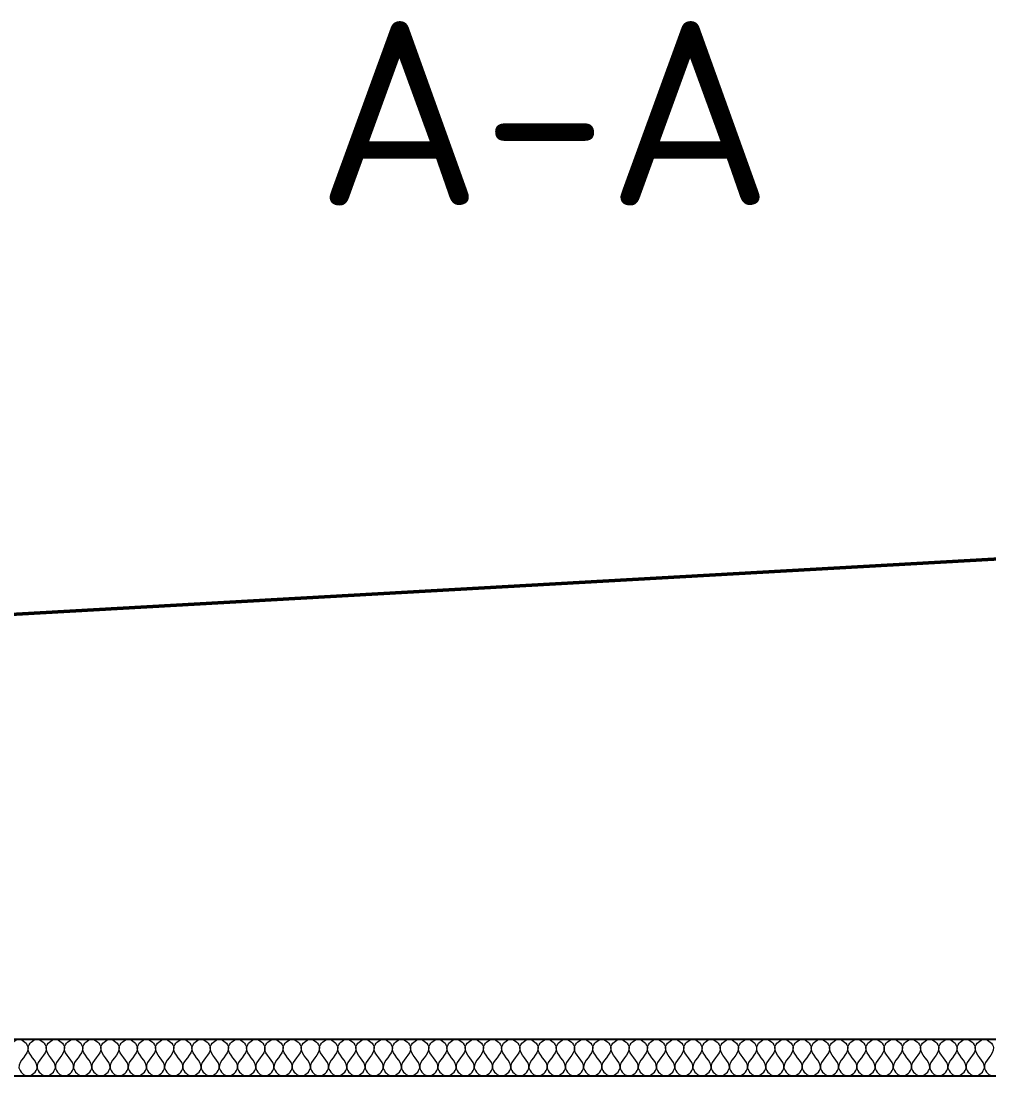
# Model space of a CAD drawing. Header units: metres. Extents: x 125 to 1179, y 511 to 749.
# Drawn here: x 966.9 to 1019.5, y 590.8 to 648.1 of the extents above; entities that cross this region are included whole.
import ezdxf

# ---------------------------------------------------------------- set-up
doc = ezdxf.new("R2010")
doc.units = ezdxf.units.M
doc.layers.add('Text18', color=8, linetype='Continuous', lineweight=18)
doc.styles.get("Standard").update_dxf_attribs({"font": 'arial.ttf'})

msp = doc.modelspace()

# ---------------------------------------------------------------- linework, layer by layer
at = {"lineweight": 50}
msp.add_line((1178.635, 627.829), (822.635, 607.829), dxfattribs=at)
for p, q in [((828.635, 592.829), (1172.635, 592.829)), ((830.635, 590.829), (1170.635, 590.829))]:
    msp.add_line(p, q)
at = {"layer": 'Text18', "color": 0, "ltscale": 0.5}
for points, knots in [([(966.28, 592.364), (966.31, 592.578), (966.775, 593.042), (967.66, 592.161), (966.378, 591.478), (967.049, 590.83), (967.27, 590.829)], [2.217326, 2.217326, 2.217326, 2.217326, 2.553667, 2.890008, 3.49416, 3.830501, 3.830501, 3.830501, 3.830501]), ([(967.27, 592.364), (967.3, 592.578), (967.765, 593.042), (968.651, 592.161), (967.368, 591.478), (968.039, 590.83), (968.261, 590.829)], [2.217326, 2.217326, 2.217326, 2.217326, 2.553667, 2.890008, 3.49416, 3.830501, 3.830501, 3.830501, 3.830501]), ([(968.261, 592.364), (968.29, 592.578), (968.756, 593.042), (969.641, 592.161), (968.358, 591.478), (969.029, 590.83), (969.251, 590.829)], [2.217326, 2.217326, 2.217326, 2.217326, 2.553667, 2.890008, 3.49416, 3.830501, 3.830501, 3.830501, 3.830501]), ([(969.251, 592.364), (969.281, 592.578), (969.746, 593.042), (970.631, 592.161), (969.348, 591.478), (970.019, 590.83), (970.241, 590.829)], [2.217326, 2.217326, 2.217326, 2.217326, 2.553667, 2.890008, 3.49416, 3.830501, 3.830501, 3.830501, 3.830501]), ([(970.241, 592.364), (970.271, 592.578), (970.736, 593.042), (971.621, 592.161), (970.339, 591.478), (971.01, 590.83), (971.232, 590.829)], [2.217326, 2.217326, 2.217326, 2.217326, 2.553667, 2.890008, 3.49416, 3.830501, 3.830501, 3.830501, 3.830501]), ([(971.232, 592.364), (971.261, 592.578), (971.726, 593.042), (972.612, 592.161), (971.329, 591.478), (972, 590.83), (972.222, 590.829)], [2.217326, 2.217326, 2.217326, 2.217326, 2.553667, 2.890008, 3.49416, 3.830501, 3.830501, 3.830501, 3.830501]), ([(972.222, 592.364), (972.251, 592.578), (972.717, 593.042), (973.602, 592.161), (972.319, 591.478), (972.99, 590.83), (973.212, 590.829)], [2.217326, 2.217326, 2.217326, 2.217326, 2.553667, 2.890008, 3.49416, 3.830501, 3.830501, 3.830501, 3.830501]), ([(973.212, 592.364), (973.242, 592.578), (973.707, 593.042), (974.592, 592.161), (973.309, 591.478), (973.98, 590.83), (974.202, 590.829)], [2.217326, 2.217326, 2.217326, 2.217326, 2.553667, 2.890008, 3.49416, 3.830501, 3.830501, 3.830501, 3.830501]), ([(974.202, 592.364), (974.232, 592.578), (974.697, 593.042), (975.582, 592.161), (974.3, 591.478), (974.971, 590.83), (975.193, 590.829)], [2.217326, 2.217326, 2.217326, 2.217326, 2.553667, 2.890008, 3.49416, 3.830501, 3.830501, 3.830501, 3.830501]), ([(975.193, 592.364), (975.222, 592.578), (975.687, 593.042), (976.573, 592.161), (975.29, 591.478), (975.961, 590.83), (976.183, 590.829)], [2.217326, 2.217326, 2.217326, 2.217326, 2.553667, 2.890008, 3.49416, 3.830501, 3.830501, 3.830501, 3.830501]), ([(976.183, 592.364), (976.212, 592.578), (976.678, 593.042), (977.563, 592.161), (976.28, 591.478), (976.951, 590.83), (977.173, 590.829)], [2.217326, 2.217326, 2.217326, 2.217326, 2.553667, 2.890008, 3.49416, 3.830501, 3.830501, 3.830501, 3.830501]), ([(977.173, 592.364), (977.203, 592.578), (977.668, 593.042), (978.553, 592.161), (977.27, 591.478), (977.941, 590.83), (978.163, 590.829)], [2.217326, 2.217326, 2.217326, 2.217326, 2.553667, 2.890008, 3.49416, 3.830501, 3.830501, 3.830501, 3.830501]), ([(978.163, 592.364), (978.193, 592.578), (978.658, 593.042), (979.544, 592.161), (978.261, 591.478), (978.932, 590.83), (979.154, 590.829)], [2.217326, 2.217326, 2.217326, 2.217326, 2.553667, 2.890008, 3.49416, 3.830501, 3.830501, 3.830501, 3.830501]), ([(979.154, 592.364), (979.183, 592.578), (979.648, 593.042), (980.534, 592.161), (979.251, 591.478), (979.922, 590.83), (980.144, 590.829)], [2.217326, 2.217326, 2.217326, 2.217326, 2.553667, 2.890008, 3.49416, 3.830501, 3.830501, 3.830501, 3.830501]), ([(980.144, 592.364), (980.173, 592.578), (980.639, 593.042), (981.524, 592.161), (980.241, 591.478), (980.912, 590.83), (981.134, 590.829)], [2.217326, 2.217326, 2.217326, 2.217326, 2.553667, 2.890008, 3.49416, 3.830501, 3.830501, 3.830501, 3.830501]), ([(981.134, 592.364), (981.164, 592.578), (981.629, 593.042), (982.514, 592.161), (981.231, 591.478), (981.902, 590.83), (982.124, 590.829)], [2.217326, 2.217326, 2.217326, 2.217326, 2.553667, 2.890008, 3.49416, 3.830501, 3.830501, 3.830501, 3.830501]), ([(982.124, 592.364), (982.154, 592.578), (982.619, 593.042), (983.505, 592.161), (982.222, 591.478), (982.893, 590.83), (983.115, 590.829)], [2.217326, 2.217326, 2.217326, 2.217326, 2.553667, 2.890008, 3.49416, 3.830501, 3.830501, 3.830501, 3.830501]), ([(983.115, 592.364), (983.144, 592.578), (983.609, 593.042), (984.495, 592.161), (983.212, 591.478), (983.883, 590.83), (984.105, 590.829)], [2.217326, 2.217326, 2.217326, 2.217326, 2.553667, 2.890008, 3.49416, 3.830501, 3.830501, 3.830501, 3.830501]), ([(984.105, 592.364), (984.134, 592.578), (984.6, 593.042), (985.485, 592.161), (984.202, 591.478), (984.873, 590.83), (985.095, 590.829)], [2.217326, 2.217326, 2.217326, 2.217326, 2.553667, 2.890008, 3.49416, 3.830501, 3.830501, 3.830501, 3.830501]), ([(985.095, 592.364), (985.125, 592.578), (985.59, 593.042), (986.475, 592.161), (985.193, 591.478), (985.863, 590.83), (986.085, 590.829)], [2.217326, 2.217326, 2.217326, 2.217326, 2.553667, 2.890008, 3.49416, 3.830501, 3.830501, 3.830501, 3.830501]), ([(986.085, 592.364), (986.115, 592.578), (986.58, 593.042), (987.466, 592.161), (986.183, 591.478), (986.854, 590.83), (987.076, 590.829)], [2.217326, 2.217326, 2.217326, 2.217326, 2.553667, 2.890008, 3.49416, 3.830501, 3.830501, 3.830501, 3.830501]), ([(987.076, 592.364), (987.105, 592.578), (987.57, 593.042), (988.456, 592.161), (987.173, 591.478), (987.844, 590.83), (988.066, 590.829)], [2.217326, 2.217326, 2.217326, 2.217326, 2.553667, 2.890008, 3.49416, 3.830501, 3.830501, 3.830501, 3.830501]), ([(988.066, 592.364), (988.095, 592.578), (988.561, 593.042), (989.446, 592.161), (988.163, 591.478), (988.834, 590.83), (989.056, 590.829)], [2.217326, 2.217326, 2.217326, 2.217326, 2.553667, 2.890008, 3.49416, 3.830501, 3.830501, 3.830501, 3.830501]), ([(989.056, 592.364), (989.086, 592.578), (989.551, 593.042), (990.436, 592.161), (989.154, 591.478), (989.824, 590.83), (990.046, 590.829)], [2.217326, 2.217326, 2.217326, 2.217326, 2.553667, 2.890008, 3.49416, 3.830501, 3.830501, 3.830501, 3.830501]), ([(990.046, 592.364), (990.076, 592.578), (990.541, 593.042), (991.427, 592.161), (990.144, 591.478), (990.815, 590.83), (991.037, 590.829)], [2.217326, 2.217326, 2.217326, 2.217326, 2.553667, 2.890008, 3.49416, 3.830501, 3.830501, 3.830501, 3.830501]), ([(991.037, 592.364), (991.066, 592.578), (991.531, 593.042), (992.417, 592.161), (991.134, 591.478), (991.805, 590.83), (992.027, 590.829)], [2.217326, 2.217326, 2.217326, 2.217326, 2.553667, 2.890008, 3.49416, 3.830501, 3.830501, 3.830501, 3.830501]), ([(992.027, 592.364), (992.056, 592.578), (992.522, 593.042), (993.407, 592.161), (992.124, 591.478), (992.795, 590.83), (993.017, 590.829)], [2.217326, 2.217326, 2.217326, 2.217326, 2.553667, 2.890008, 3.49416, 3.830501, 3.830501, 3.830501, 3.830501]), ([(993.017, 592.364), (993.047, 592.578), (993.512, 593.042), (994.397, 592.161), (993.115, 591.478), (993.785, 590.83), (994.007, 590.829)], [2.217326, 2.217326, 2.217326, 2.217326, 2.553667, 2.890008, 3.49416, 3.830501, 3.830501, 3.830501, 3.830501]), ([(994.007, 592.364), (994.037, 592.578), (994.502, 593.042), (995.388, 592.161), (994.105, 591.478), (994.776, 590.83), (994.998, 590.829)], [2.217326, 2.217326, 2.217326, 2.217326, 2.553667, 2.890008, 3.49416, 3.830501, 3.830501, 3.830501, 3.830501]), ([(994.998, 592.364), (995.027, 592.578), (995.492, 593.042), (996.378, 592.161), (995.095, 591.478), (995.766, 590.83), (995.988, 590.829)], [2.217326, 2.217326, 2.217326, 2.217326, 2.553667, 2.890008, 3.49416, 3.830501, 3.830501, 3.830501, 3.830501]), ([(995.988, 592.364), (996.017, 592.578), (996.483, 593.042), (997.368, 592.161), (996.085, 591.478), (996.756, 590.83), (996.978, 590.829)], [2.217326, 2.217326, 2.217326, 2.217326, 2.553667, 2.890008, 3.49416, 3.830501, 3.830501, 3.830501, 3.830501]), ([(996.978, 592.364), (997.008, 592.578), (997.473, 593.042), (998.358, 592.161), (997.076, 591.478), (997.746, 590.83), (997.968, 590.829)], [2.217326, 2.217326, 2.217326, 2.217326, 2.553667, 2.890008, 3.49416, 3.830501, 3.830501, 3.830501, 3.830501]), ([(997.968, 592.364), (997.998, 592.578), (998.463, 593.042), (999.349, 592.161), (998.066, 591.478), (998.737, 590.83), (998.959, 590.829)], [2.217326, 2.217326, 2.217326, 2.217326, 2.553667, 2.890008, 3.49416, 3.830501, 3.830501, 3.830501, 3.830501]), ([(998.959, 592.364), (998.988, 592.578), (999.453, 593.042), (1000.339, 592.161), (999.056, 591.478), (999.727, 590.83), (999.949, 590.829)], [2.217326, 2.217326, 2.217326, 2.217326, 2.553667, 2.890008, 3.49416, 3.830501, 3.830501, 3.830501, 3.830501]), ([(999.949, 592.364), (999.979, 592.578), (1000.444, 593.042), (1001.329, 592.161), (1000.046, 591.478), (1000.717, 590.83), (1000.939, 590.829)], [2.217326, 2.217326, 2.217326, 2.217326, 2.553667, 2.890008, 3.49416, 3.830501, 3.830501, 3.830501, 3.830501]), ([(1000.939, 592.364), (1000.969, 592.578), (1001.434, 593.042), (1002.319, 592.161), (1001.037, 591.478), (1001.707, 590.83), (1001.929, 590.829)], [2.217326, 2.217326, 2.217326, 2.217326, 2.553667, 2.890008, 3.49416, 3.830501, 3.830501, 3.830501, 3.830501]), ([(1001.929, 592.364), (1001.959, 592.578), (1002.424, 593.042), (1003.31, 592.161), (1002.027, 591.478), (1002.698, 590.83), (1002.92, 590.829)], [2.217326, 2.217326, 2.217326, 2.217326, 2.553667, 2.890008, 3.49416, 3.830501, 3.830501, 3.830501, 3.830501]), ([(1002.92, 592.364), (1002.949, 592.578), (1003.414, 593.042), (1004.3, 592.161), (1003.017, 591.478), (1003.688, 590.83), (1003.91, 590.829)], [2.217326, 2.217326, 2.217326, 2.217326, 2.553667, 2.890008, 3.49416, 3.830501, 3.830501, 3.830501, 3.830501]), ([(1003.91, 592.364), (1003.94, 592.578), (1004.405, 593.042), (1005.29, 592.161), (1004.007, 591.478), (1004.678, 590.83), (1004.9, 590.829)], [2.217326, 2.217326, 2.217326, 2.217326, 2.553667, 2.890008, 3.49416, 3.830501, 3.830501, 3.830501, 3.830501]), ([(1004.9, 592.364), (1004.93, 592.578), (1005.395, 593.042), (1006.28, 592.161), (1004.998, 591.478), (1005.668, 590.83), (1005.89, 590.829)], [2.217326, 2.217326, 2.217326, 2.217326, 2.553667, 2.890008, 3.49416, 3.830501, 3.830501, 3.830501, 3.830501]), ([(1005.89, 592.364), (1005.92, 592.578), (1006.385, 593.042), (1007.271, 592.161), (1005.988, 591.478), (1006.659, 590.83), (1006.881, 590.829)], [2.217326, 2.217326, 2.217326, 2.217326, 2.553667, 2.890008, 3.49416, 3.830501, 3.830501, 3.830501, 3.830501]), ([(1006.881, 592.364), (1006.91, 592.578), (1007.375, 593.042), (1008.261, 592.161), (1006.978, 591.478), (1007.649, 590.83), (1007.871, 590.829)], [2.217326, 2.217326, 2.217326, 2.217326, 2.553667, 2.890008, 3.49416, 3.830501, 3.830501, 3.830501, 3.830501]), ([(1007.871, 592.364), (1007.901, 592.578), (1008.366, 593.042), (1009.251, 592.161), (1007.968, 591.478), (1008.639, 590.83), (1008.861, 590.829)], [2.217326, 2.217326, 2.217326, 2.217326, 2.553667, 2.890008, 3.49416, 3.830501, 3.830501, 3.830501, 3.830501]), ([(1008.861, 592.364), (1008.891, 592.578), (1009.356, 593.042), (1010.241, 592.161), (1008.959, 591.478), (1009.63, 590.83), (1009.851, 590.829)], [2.217326, 2.217326, 2.217326, 2.217326, 2.553667, 2.890008, 3.49416, 3.830501, 3.830501, 3.830501, 3.830501]), ([(1009.851, 592.364), (1009.881, 592.578), (1010.346, 593.042), (1011.232, 592.161), (1009.949, 591.478), (1010.62, 590.83), (1010.842, 590.829)], [2.217326, 2.217326, 2.217326, 2.217326, 2.553667, 2.890008, 3.49416, 3.830501, 3.830501, 3.830501, 3.830501]), ([(1010.842, 592.364), (1010.871, 592.578), (1011.336, 593.042), (1012.222, 592.161), (1010.939, 591.478), (1011.61, 590.83), (1011.832, 590.829)], [2.217326, 2.217326, 2.217326, 2.217326, 2.553667, 2.890008, 3.49416, 3.830501, 3.830501, 3.830501, 3.830501]), ([(1011.832, 592.364), (1011.862, 592.578), (1012.327, 593.042), (1013.212, 592.161), (1011.929, 591.478), (1012.6, 590.83), (1012.822, 590.829)], [2.217326, 2.217326, 2.217326, 2.217326, 2.553667, 2.890008, 3.49416, 3.830501, 3.830501, 3.830501, 3.830501]), ([(1012.822, 592.364), (1012.852, 592.578), (1013.317, 593.042), (1014.202, 592.161), (1012.92, 591.478), (1013.591, 590.83), (1013.812, 590.829)], [2.217326, 2.217326, 2.217326, 2.217326, 2.553667, 2.890008, 3.49416, 3.830501, 3.830501, 3.830501, 3.830501]), ([(1013.812, 592.364), (1013.842, 592.578), (1014.307, 593.042), (1015.193, 592.161), (1013.91, 591.478), (1014.581, 590.83), (1014.803, 590.829)], [2.217326, 2.217326, 2.217326, 2.217326, 2.553667, 2.890008, 3.49416, 3.830501, 3.830501, 3.830501, 3.830501]), ([(1014.803, 592.364), (1014.832, 592.578), (1015.298, 593.042), (1016.183, 592.161), (1014.9, 591.478), (1015.571, 590.83), (1015.793, 590.829)], [2.217326, 2.217326, 2.217326, 2.217326, 2.553667, 2.890008, 3.49416, 3.830501, 3.830501, 3.830501, 3.830501]), ([(1015.793, 592.364), (1015.823, 592.578), (1016.288, 593.042), (1017.173, 592.161), (1015.89, 591.478), (1016.561, 590.83), (1016.783, 590.829)], [2.217326, 2.217326, 2.217326, 2.217326, 2.553667, 2.890008, 3.49416, 3.830501, 3.830501, 3.830501, 3.830501]), ([(1016.783, 592.364), (1016.813, 592.578), (1017.278, 593.042), (1018.163, 592.161), (1016.881, 591.478), (1017.552, 590.83), (1017.773, 590.829)], [2.217326, 2.217326, 2.217326, 2.217326, 2.553667, 2.890008, 3.49416, 3.830501, 3.830501, 3.830501, 3.830501]), ([(1017.773, 592.364), (1017.803, 592.578), (1018.268, 593.042), (1019.154, 592.161), (1017.871, 591.478), (1018.542, 590.83), (1018.764, 590.829)], [2.217326, 2.217326, 2.217326, 2.217326, 2.553667, 2.890008, 3.49416, 3.830501, 3.830501, 3.830501, 3.830501]), ([(1018.764, 592.364), (1018.793, 592.578), (1019.259, 593.042), (1020.144, 592.161), (1018.861, 591.478), (1019.532, 590.83), (1019.754, 590.829)], [2.217326, 2.217326, 2.217326, 2.217326, 2.553667, 2.890008, 3.49416, 3.830501, 3.830501, 3.830501, 3.830501]), ([(967.27, 590.829), (967.503, 590.832), (968.154, 591.476), (967.217, 591.981), (967.27, 592.364)], [1.2768335, 1.2768335, 1.2768335, 1.2768335, 1.6131741, 2.2173264, 2.2173264, 2.2173264, 2.2173264]), ([(968.261, 590.829), (968.493, 590.832), (969.144, 591.476), (968.208, 591.981), (968.261, 592.364)], [1.2768335, 1.2768335, 1.2768335, 1.2768335, 1.6131741, 2.2173264, 2.2173264, 2.2173264, 2.2173264]), ([(969.251, 590.829), (969.484, 590.832), (970.134, 591.476), (969.198, 591.981), (969.251, 592.364)], [1.2768335, 1.2768335, 1.2768335, 1.2768335, 1.6131741, 2.2173264, 2.2173264, 2.2173264, 2.2173264]), ([(970.241, 590.829), (970.474, 590.832), (971.125, 591.476), (970.188, 591.981), (970.241, 592.364)], [1.2768335, 1.2768335, 1.2768335, 1.2768335, 1.6131741, 2.2173264, 2.2173264, 2.2173264, 2.2173264]), ([(971.232, 590.829), (971.464, 590.832), (972.115, 591.476), (971.178, 591.981), (971.232, 592.364)], [1.2768335, 1.2768335, 1.2768335, 1.2768335, 1.6131741, 2.2173264, 2.2173264, 2.2173264, 2.2173264]), ([(972.222, 590.829), (972.454, 590.832), (973.105, 591.476), (972.169, 591.981), (972.222, 592.364)], [1.2768335, 1.2768335, 1.2768335, 1.2768335, 1.6131741, 2.2173264, 2.2173264, 2.2173264, 2.2173264]), ([(973.212, 590.829), (973.445, 590.832), (974.095, 591.476), (973.159, 591.981), (973.212, 592.364)], [1.2768335, 1.2768335, 1.2768335, 1.2768335, 1.6131741, 2.2173264, 2.2173264, 2.2173264, 2.2173264]), ([(974.202, 590.829), (974.435, 590.832), (975.086, 591.476), (974.149, 591.981), (974.202, 592.364)], [1.2768335, 1.2768335, 1.2768335, 1.2768335, 1.6131741, 2.2173264, 2.2173264, 2.2173264, 2.2173264]), ([(975.193, 590.829), (975.425, 590.832), (976.076, 591.476), (975.139, 591.981), (975.193, 592.364)], [1.2768335, 1.2768335, 1.2768335, 1.2768335, 1.6131741, 2.2173264, 2.2173264, 2.2173264, 2.2173264]), ([(976.183, 590.829), (976.415, 590.832), (977.066, 591.476), (976.13, 591.981), (976.183, 592.364)], [1.2768335, 1.2768335, 1.2768335, 1.2768335, 1.6131741, 2.2173264, 2.2173264, 2.2173264, 2.2173264]), ([(977.173, 590.829), (977.406, 590.832), (978.056, 591.476), (977.12, 591.981), (977.173, 592.364)], [1.2768335, 1.2768335, 1.2768335, 1.2768335, 1.6131741, 2.2173264, 2.2173264, 2.2173264, 2.2173264]), ([(978.163, 590.829), (978.396, 590.832), (979.047, 591.476), (978.11, 591.981), (978.163, 592.364)], [1.2768335, 1.2768335, 1.2768335, 1.2768335, 1.6131741, 2.2173264, 2.2173264, 2.2173264, 2.2173264]), ([(979.154, 590.829), (979.386, 590.832), (980.037, 591.476), (979.1, 591.981), (979.154, 592.364)], [1.2768335, 1.2768335, 1.2768335, 1.2768335, 1.6131741, 2.2173264, 2.2173264, 2.2173264, 2.2173264]), ([(980.144, 590.829), (980.377, 590.832), (981.027, 591.476), (980.091, 591.981), (980.144, 592.364)], [1.2768335, 1.2768335, 1.2768335, 1.2768335, 1.6131741, 2.2173264, 2.2173264, 2.2173264, 2.2173264]), ([(981.134, 590.829), (981.367, 590.832), (982.017, 591.476), (981.081, 591.981), (981.134, 592.364)], [1.2768335, 1.2768335, 1.2768335, 1.2768335, 1.6131741, 2.2173264, 2.2173264, 2.2173264, 2.2173264]), ([(982.124, 590.829), (982.357, 590.832), (983.008, 591.476), (982.071, 591.981), (982.124, 592.364)], [1.2768335, 1.2768335, 1.2768335, 1.2768335, 1.6131741, 2.2173264, 2.2173264, 2.2173264, 2.2173264]), ([(983.115, 590.829), (983.347, 590.832), (983.998, 591.476), (983.061, 591.981), (983.115, 592.364)], [1.2768335, 1.2768335, 1.2768335, 1.2768335, 1.6131741, 2.2173264, 2.2173264, 2.2173264, 2.2173264]), ([(984.105, 590.829), (984.338, 590.832), (984.988, 591.476), (984.052, 591.981), (984.105, 592.364)], [1.2768335, 1.2768335, 1.2768335, 1.2768335, 1.6131741, 2.2173264, 2.2173264, 2.2173264, 2.2173264]), ([(985.095, 590.829), (985.328, 590.832), (985.979, 591.476), (985.042, 591.981), (985.095, 592.364)], [1.2768335, 1.2768335, 1.2768335, 1.2768335, 1.6131741, 2.2173264, 2.2173264, 2.2173264, 2.2173264]), ([(986.085, 590.829), (986.318, 590.832), (986.969, 591.476), (986.032, 591.981), (986.085, 592.364)], [1.2768335, 1.2768335, 1.2768335, 1.2768335, 1.6131741, 2.2173264, 2.2173264, 2.2173264, 2.2173264]), ([(987.076, 590.829), (987.308, 590.832), (987.959, 591.476), (987.022, 591.981), (987.076, 592.364)], [1.2768335, 1.2768335, 1.2768335, 1.2768335, 1.6131741, 2.2173264, 2.2173264, 2.2173264, 2.2173264]), ([(988.066, 590.829), (988.299, 590.832), (988.949, 591.476), (988.013, 591.981), (988.066, 592.364)], [1.2768335, 1.2768335, 1.2768335, 1.2768335, 1.6131741, 2.2173264, 2.2173264, 2.2173264, 2.2173264]), ([(989.056, 590.829), (989.289, 590.832), (989.94, 591.476), (989.003, 591.981), (989.056, 592.364)], [1.2768335, 1.2768335, 1.2768335, 1.2768335, 1.6131741, 2.2173264, 2.2173264, 2.2173264, 2.2173264]), ([(990.046, 590.829), (990.279, 590.832), (990.93, 591.476), (989.993, 591.981), (990.046, 592.364)], [1.2768335, 1.2768335, 1.2768335, 1.2768335, 1.6131741, 2.2173264, 2.2173264, 2.2173264, 2.2173264]), ([(991.037, 590.829), (991.269, 590.832), (991.92, 591.476), (990.983, 591.981), (991.037, 592.364)], [1.2768335, 1.2768335, 1.2768335, 1.2768335, 1.6131741, 2.2173264, 2.2173264, 2.2173264, 2.2173264]), ([(992.027, 590.829), (992.26, 590.832), (992.91, 591.476), (991.974, 591.981), (992.027, 592.364)], [1.2768335, 1.2768335, 1.2768335, 1.2768335, 1.6131741, 2.2173264, 2.2173264, 2.2173264, 2.2173264]), ([(993.017, 590.829), (993.25, 590.832), (993.901, 591.476), (992.964, 591.981), (993.017, 592.364)], [1.2768335, 1.2768335, 1.2768335, 1.2768335, 1.6131741, 2.2173264, 2.2173264, 2.2173264, 2.2173264]), ([(994.007, 590.829), (994.24, 590.832), (994.891, 591.476), (993.954, 591.981), (994.007, 592.364)], [1.2768335, 1.2768335, 1.2768335, 1.2768335, 1.6131741, 2.2173264, 2.2173264, 2.2173264, 2.2173264]), ([(994.998, 590.829), (995.23, 590.832), (995.881, 591.476), (994.944, 591.981), (994.998, 592.364)], [1.2768335, 1.2768335, 1.2768335, 1.2768335, 1.6131741, 2.2173264, 2.2173264, 2.2173264, 2.2173264]), ([(995.988, 590.829), (996.221, 590.832), (996.871, 591.476), (995.935, 591.981), (995.988, 592.364)], [1.2768335, 1.2768335, 1.2768335, 1.2768335, 1.6131741, 2.2173264, 2.2173264, 2.2173264, 2.2173264]), ([(996.978, 590.829), (997.211, 590.832), (997.862, 591.476), (996.925, 591.981), (996.978, 592.364)], [1.2768335, 1.2768335, 1.2768335, 1.2768335, 1.6131741, 2.2173264, 2.2173264, 2.2173264, 2.2173264]), ([(997.968, 590.829), (998.201, 590.832), (998.852, 591.476), (997.915, 591.981), (997.968, 592.364)], [1.2768335, 1.2768335, 1.2768335, 1.2768335, 1.6131741, 2.2173264, 2.2173264, 2.2173264, 2.2173264]), ([(998.959, 590.829), (999.191, 590.832), (999.842, 591.476), (998.905, 591.981), (998.959, 592.364)], [1.2768335, 1.2768335, 1.2768335, 1.2768335, 1.6131741, 2.2173264, 2.2173264, 2.2173264, 2.2173264]), ([(999.949, 590.829), (1000.182, 590.832), (1000.832, 591.476), (999.896, 591.981), (999.949, 592.364)], [1.2768335, 1.2768335, 1.2768335, 1.2768335, 1.6131741, 2.2173264, 2.2173264, 2.2173264, 2.2173264]), ([(1000.939, 590.829), (1001.172, 590.832), (1001.823, 591.476), (1000.886, 591.981), (1000.939, 592.364)], [1.2768335, 1.2768335, 1.2768335, 1.2768335, 1.6131741, 2.2173264, 2.2173264, 2.2173264, 2.2173264]), ([(1001.929, 590.829), (1002.162, 590.832), (1002.813, 591.476), (1001.876, 591.981), (1001.929, 592.364)], [1.2768335, 1.2768335, 1.2768335, 1.2768335, 1.6131741, 2.2173264, 2.2173264, 2.2173264, 2.2173264]), ([(1002.92, 590.829), (1003.152, 590.832), (1003.803, 591.476), (1002.866, 591.981), (1002.92, 592.364)], [1.2768335, 1.2768335, 1.2768335, 1.2768335, 1.6131741, 2.2173264, 2.2173264, 2.2173264, 2.2173264]), ([(1003.91, 590.829), (1004.143, 590.832), (1004.793, 591.476), (1003.857, 591.981), (1003.91, 592.364)], [1.2768335, 1.2768335, 1.2768335, 1.2768335, 1.6131741, 2.2173264, 2.2173264, 2.2173264, 2.2173264]), ([(1004.9, 590.829), (1005.133, 590.832), (1005.784, 591.476), (1004.847, 591.981), (1004.9, 592.364)], [1.2768335, 1.2768335, 1.2768335, 1.2768335, 1.6131741, 2.2173264, 2.2173264, 2.2173264, 2.2173264]), ([(1005.89, 590.829), (1006.123, 590.832), (1006.774, 591.476), (1005.837, 591.981), (1005.89, 592.364)], [1.2768335, 1.2768335, 1.2768335, 1.2768335, 1.6131741, 2.2173264, 2.2173264, 2.2173264, 2.2173264]), ([(1006.881, 590.829), (1007.113, 590.832), (1007.764, 591.476), (1006.827, 591.981), (1006.881, 592.364)], [1.2768335, 1.2768335, 1.2768335, 1.2768335, 1.6131741, 2.2173264, 2.2173264, 2.2173264, 2.2173264]), ([(1007.871, 590.829), (1008.104, 590.832), (1008.754, 591.476), (1007.818, 591.981), (1007.871, 592.364)], [1.2768335, 1.2768335, 1.2768335, 1.2768335, 1.6131741, 2.2173264, 2.2173264, 2.2173264, 2.2173264]), ([(1008.861, 590.829), (1009.094, 590.832), (1009.745, 591.476), (1008.808, 591.981), (1008.861, 592.364)], [1.2768335, 1.2768335, 1.2768335, 1.2768335, 1.6131741, 2.2173264, 2.2173264, 2.2173264, 2.2173264]), ([(1009.851, 590.829), (1010.084, 590.832), (1010.735, 591.476), (1009.798, 591.981), (1009.851, 592.364)], [1.2768335, 1.2768335, 1.2768335, 1.2768335, 1.6131741, 2.2173264, 2.2173264, 2.2173264, 2.2173264]), ([(1010.842, 590.829), (1011.074, 590.832), (1011.725, 591.476), (1010.788, 591.981), (1010.842, 592.364)], [1.2768335, 1.2768335, 1.2768335, 1.2768335, 1.6131741, 2.2173264, 2.2173264, 2.2173264, 2.2173264]), ([(1011.832, 590.829), (1012.065, 590.832), (1012.715, 591.476), (1011.779, 591.981), (1011.832, 592.364)], [1.2768335, 1.2768335, 1.2768335, 1.2768335, 1.6131741, 2.2173264, 2.2173264, 2.2173264, 2.2173264]), ([(1012.822, 590.829), (1013.055, 590.832), (1013.706, 591.476), (1012.769, 591.981), (1012.822, 592.364)], [1.2768335, 1.2768335, 1.2768335, 1.2768335, 1.6131741, 2.2173264, 2.2173264, 2.2173264, 2.2173264]), ([(1013.812, 590.829), (1014.045, 590.832), (1014.696, 591.476), (1013.759, 591.981), (1013.812, 592.364)], [1.2768335, 1.2768335, 1.2768335, 1.2768335, 1.6131741, 2.2173264, 2.2173264, 2.2173264, 2.2173264]), ([(1014.803, 590.829), (1015.035, 590.832), (1015.686, 591.476), (1014.749, 591.981), (1014.803, 592.364)], [1.2768335, 1.2768335, 1.2768335, 1.2768335, 1.6131741, 2.2173264, 2.2173264, 2.2173264, 2.2173264]), ([(1015.793, 590.829), (1016.026, 590.832), (1016.676, 591.476), (1015.74, 591.981), (1015.793, 592.364)], [1.2768335, 1.2768335, 1.2768335, 1.2768335, 1.6131741, 2.2173264, 2.2173264, 2.2173264, 2.2173264]), ([(1016.783, 590.829), (1017.016, 590.832), (1017.667, 591.476), (1016.73, 591.981), (1016.783, 592.364)], [1.2768335, 1.2768335, 1.2768335, 1.2768335, 1.6131741, 2.2173264, 2.2173264, 2.2173264, 2.2173264]), ([(1017.773, 590.829), (1018.006, 590.832), (1018.657, 591.476), (1017.72, 591.981), (1017.773, 592.364)], [1.2768335, 1.2768335, 1.2768335, 1.2768335, 1.6131741, 2.2173264, 2.2173264, 2.2173264, 2.2173264]), ([(1018.764, 590.829), (1018.996, 590.832), (1019.647, 591.476), (1018.711, 591.981), (1018.764, 592.364)], [1.2768335, 1.2768335, 1.2768335, 1.2768335, 1.6131741, 2.2173264, 2.2173264, 2.2173264, 2.2173264])]:
    msp.add_open_spline(points, degree=3, knots=knots, dxfattribs=at)

# ---------------------------------------------------------------- texts
at = {"insert": (995.353, 643.134), "char_height": 10, "attachment_point": 5}
msp.add_mtext_dynamic_manual_height_columns('{\\fISOCPEUR|b0|i0|c0|p34;A-A}', width=24.3323, gutter_width=12.5, heights=[0], dxfattribs=at)

doc.saveas('drawing.dxf')
